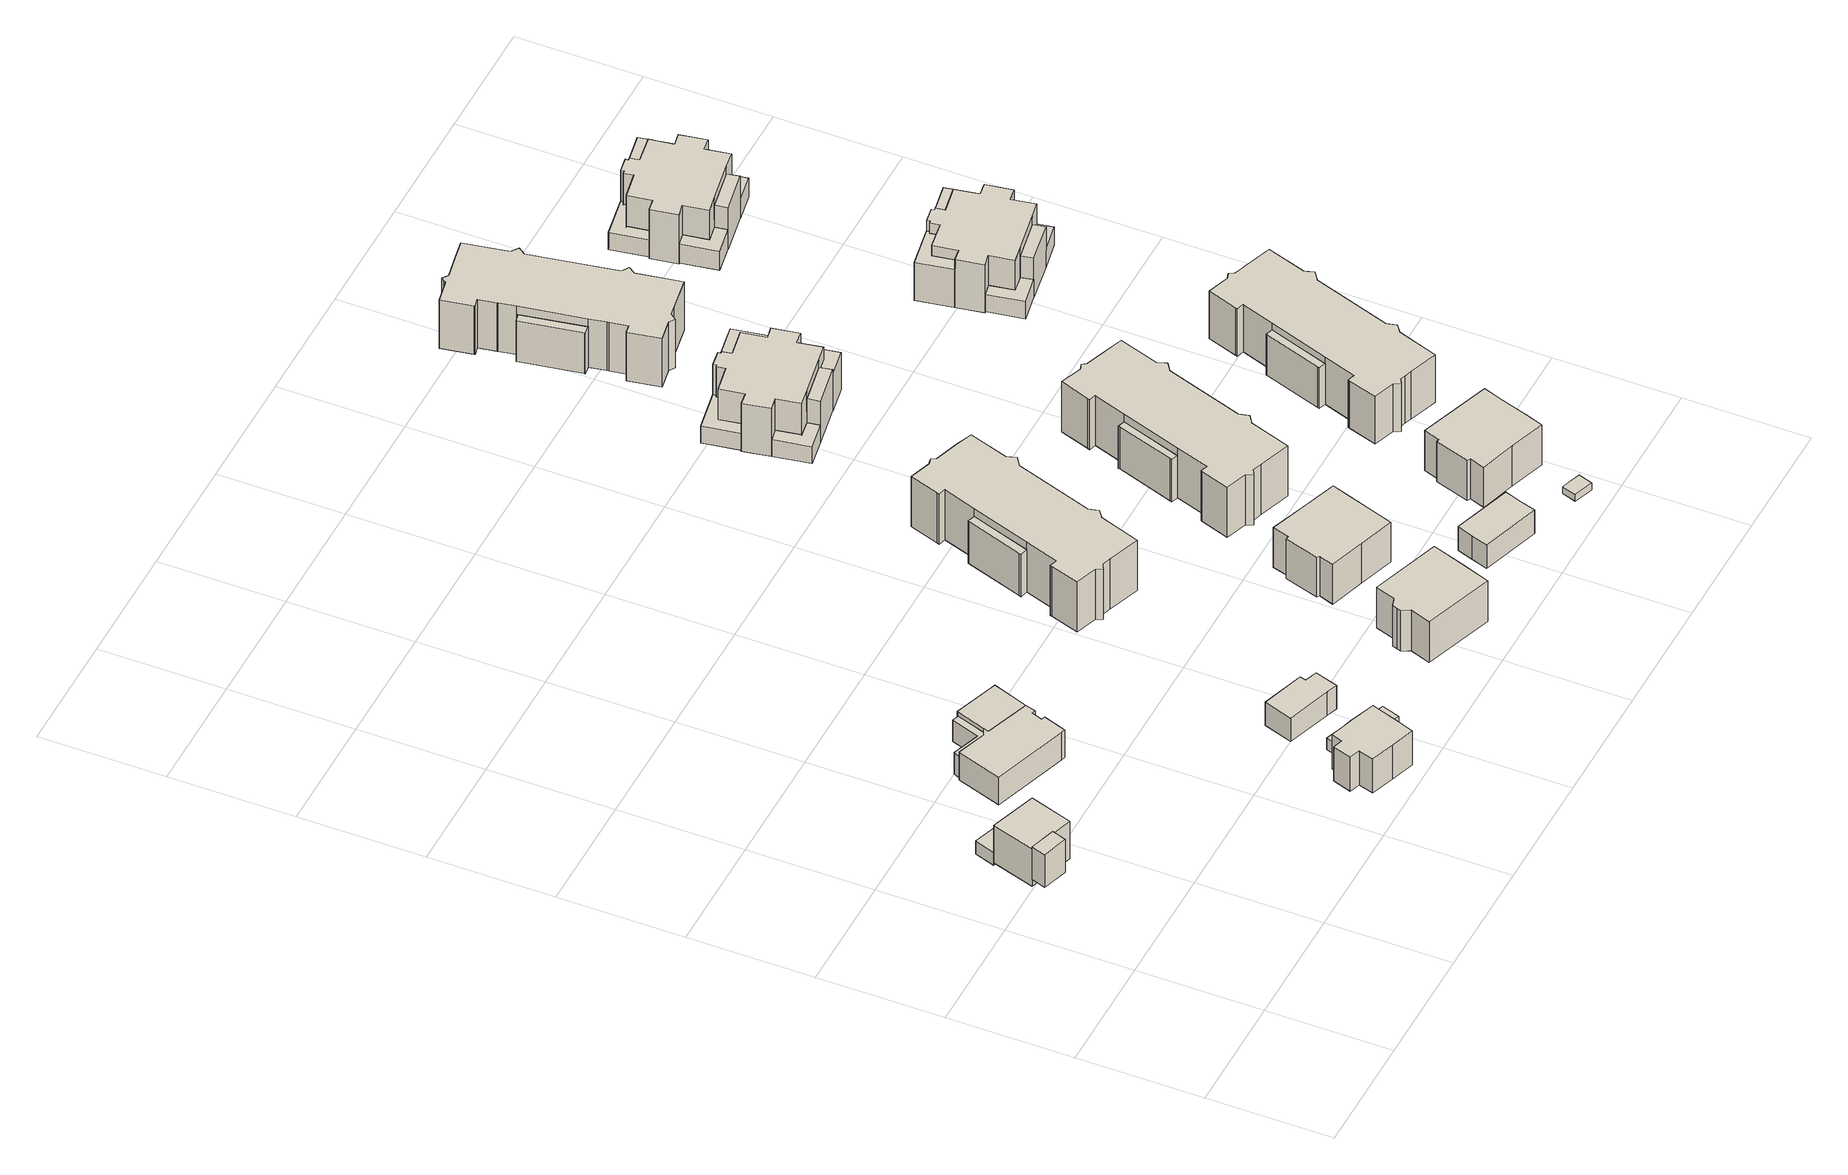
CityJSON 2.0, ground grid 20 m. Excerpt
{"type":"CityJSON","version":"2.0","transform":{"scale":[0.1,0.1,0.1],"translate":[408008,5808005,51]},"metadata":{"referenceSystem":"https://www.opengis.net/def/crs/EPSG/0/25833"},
"CityObjects":{
"building1":{"type":"Building","attributes":{"Gemeindeschluessel":"11000009","BezugspunktDach":"2200","function":"31001_1010","measuredHeight":7.32,"storeysAboveGround":1},"address":[{"country":"Germany","locality":"Berlin","thoroughfareNumber":"22 (1)","thoroughfareName":"Am Müggelberg"}],"geometry":[{"type":"Solid","lod":"1","boundaries":[[[[0,1,2,3]],[[4,5,6,7]],[[4,7,3,2]],[[5,4,2,1]],[[6,5,1,0]],[[7,6,0,3]]]]}]},
"building2":{"type":"Building","attributes":{"Gemeindeschluessel":"11000009","BezugspunktDach":"2200","function":"31001_1010","measuredHeight":8.37,"storeysAboveGround":1},"address":[{"country":"Germany","locality":"Berlin","thoroughfareNumber":"22","thoroughfareName":"Am Müggelberg"}],"geometry":[{"type":"Solid","lod":"1","boundaries":[[[[8,9,10,11]],[[12,13,14,15]],[[12,15,11,10]],[[13,12,10,9]],[[14,13,9,8]],[[15,14,8,11]]]]}]},
"building3":{"type":"Building","attributes":{"Gemeindeschluessel":"11000009","BezugspunktDach":"2200","function":"31001_2000","measuredHeight":2.51,"storeysAboveGround":1},"address":[{"country":"Germany","locality":"Berlin","thoroughfareNumber":"22 (2)","thoroughfareName":"Am Müggelberg"}],"geometry":[{"type":"Solid","lod":"1","boundaries":[[[[16,17,18,19]],[[20,21,22,23]],[[20,23,19,18]],[[21,20,18,17]],[[22,21,17,16]],[[23,22,16,19]]]]}]},
"building4":{"type":"Building","attributes":{"Gemeindeschluessel":"11000009","BezugspunktDach":"2200","function":"51009_1610","measuredHeight":4.05,"storeysAboveGround":0},"address":[{"country":"Germany","locality":"Berlin"}],"geometry":[{"type":"Solid","lod":"1","boundaries":[[[[24,25,26,27,28,29,30]],[[31,32,33,34,35,36,37]],[[31,37,30,29]],[[32,31,29,28]],[[33,32,28,27]],[[34,33,27,26]],[[35,34,26,25]],[[36,35,25,24]],[[37,36,24,30]]]]}]},
"building5":{"type":"Building","attributes":{"Gemeindeschluessel":"11000009","function":"31001_1010"},"address":[{"country":"Germany","locality":"Berlin","thoroughfareNumber":"20","thoroughfareName":"Am Müggelberg"}],"children":["building5-1","building5-2"]},
"building5-1":{"type":"BuildingPart","attributes":{"BezugspunktDach":"2200","measuredHeight":6.18,"storeysAboveGround":1},"parents":["building5"],"geometry":[{"type":"MultiSurface","lod":"1","boundaries":[[[38,39,40,41,42,43,44,45,46,47,48,49,50,51]],[[52,53,54,55,56,57,58,59,60,61,62,63,64,65]],[[52,65,51,50]],[[53,52,50,49]],[[54,53,49,48]],[[55,54,48,47]],[[59,58,44,43]],[[60,59,43,42]],[[61,60,42,41]],[[62,61,41,40]],[[63,62,40,39]],[[64,63,39,38]],[[65,64,38,51]],[[55,47,46,56]],[[57,56,46,45]],[[66,58,57,45,44]]]}]},
"building5-2":{"type":"BuildingPart","attributes":{"BezugspunktDach":"2200","measuredHeight":5.89,"storeysAboveGround":1},"parents":["building5"],"geometry":[{"type":"Solid","lod":"1","boundaries":[[[[45,44,67,68,69,70,47,46]],[[55,71,72,73,74,58,57,56]],[[55,47,46,47]],[[71,55,47,70]],[[72,71,70,69]],[[73,72,69,68]],[[74,73,68,67]],[[58,74,67,44]],[[57,45,44,45]],[[45,57,45,46]],[[56,46,47,55]],[[58,44,45,57]],[[56,57,45,46]]]]}]},
"building6":{"type":"Building","attributes":{"Gemeindeschluessel":"11000009","BezugspunktDach":"2200","function":"51009_1610","measuredHeight":3.91,"storeysAboveGround":0},"address":[{"country":"Germany","locality":"Berlin"}],"geometry":[{"type":"Solid","lod":"1","boundaries":[[[[75,76,77,78]],[[79,80,81,82]],[[79,82,78,77]],[[80,79,77,76]],[[81,80,76,75]],[[82,81,75,78]]]]}]},
"building7":{"type":"Building","attributes":{"Gemeindeschluessel":"11000009","BezugspunktDach":"2200","function":"31001_1010","measuredHeight":8.16,"storeysAboveGround":1},"address":[{"country":"Germany","locality":"Berlin","thoroughfareNumber":"23","thoroughfareName":"Am Müggelberg"}],"geometry":[{"type":"Solid","lod":"1","boundaries":[[[[83,84,85,86,87,88,89,90,91,92,93,94,95]],[[96,97,98,99,100,101,102,103,104,105,106,107,108]],[[96,108,95,94]],[[97,96,94,93]],[[98,97,93,92]],[[99,98,92,91]],[[100,99,91,90]],[[101,100,90,89]],[[102,101,89,88]],[[103,102,88,87]],[[104,103,87,86]],[[105,104,86,85]],[[106,105,85,84]],[[107,106,84,83]],[[108,107,83,95]]]]}]},
"building8":{"type":"Building","attributes":{"Gemeindeschluessel":"11000009","BezugspunktDach":"2200","function":"31001_2000","measuredHeight":2.27,"storeysAboveGround":1},"address":[{"country":"Germany","locality":"Berlin","thoroughfareNumber":"23 (1)","thoroughfareName":"Am Müggelberg"}],"geometry":[{"type":"Solid","lod":"1","boundaries":[[[[109,110,111,112]],[[113,114,115,116]],[[113,116,112,111]],[[114,113,111,110]],[[115,114,110,109]],[[116,115,109,112]]]]}]},
"building9":{"type":"Building","attributes":{"Gemeindeschluessel":"11000009","BezugspunktDach":"2200","function":"51009_1610","measuredHeight":5.85,"storeysAboveGround":0},"address":[{"country":"Germany","locality":"Berlin"}],"geometry":[{"type":"Solid","lod":"1","boundaries":[[[[117,118,119,120]],[[102,121,122,103]],[[102,103,120,119]],[[121,102,119,118]],[[122,121,118,117]],[[103,122,117,120]]]]}]},
"building10":{"type":"Building","attributes":{"Gemeindeschluessel":"11000009","BezugspunktDach":"2200","function":"31001_1010","measuredHeight":5.64,"storeysAboveGround":1},"address":[{"country":"Germany","locality":"Berlin","thoroughfareNumber":"21","thoroughfareName":"Am Müggelberg"}],"geometry":[{"type":"Solid","lod":"1","boundaries":[[[[123,124,125,126,127,128,129]],[[130,131,132,133,134,135,136]],[[130,136,129,128]],[[131,130,128,127]],[[132,131,127,126]],[[133,132,126,125]],[[134,133,125,124]],[[135,134,124,123]],[[136,135,123,129]]]]}]},
"building11":{"type":"Building","attributes":{"Gemeindeschluessel":"11000009","BezugspunktDach":"2200","function":"31001_1010","measuredHeight":10.48,"storeysAboveGround":1},"address":[{"country":"Germany","locality":"Berlin","thoroughfareNumber":"21 (1)","thoroughfareName":"Am Müggelberg"}],"geometry":[{"type":"Solid","lod":"1","boundaries":[[[[137,138,139,140,141,142,143,144,145,146]],[[147,148,149,150,151,152,153,154,155,156]],[[147,156,146,145]],[[148,147,145,144]],[[149,148,144,143]],[[150,149,143,142]],[[151,150,142,141]],[[152,151,141,140]],[[153,152,140,139]],[[154,153,139,138]],[[155,154,138,137]],[[156,155,137,146]]]]}]},
"building12":{"type":"Building","attributes":{"Gemeindeschluessel":"11000009","function":"31001_1010"},"address":[{"country":"Germany","locality":"Berlin","thoroughfareNumber":"61, 63","thoroughfareName":"Philipp-Jacob-Rauch-Straße"}],"children":["building12-1","building12-2","building12-3","building12-4"]},
"building12-1":{"type":"BuildingPart","attributes":{"BezugspunktDach":"2200","measuredHeight":11.81,"storeysAboveGround":3},"parents":["building12"],"geometry":[{"type":"MultiSurface","lod":"1","boundaries":[[[157,158,159,160,161,162,163,164,165,166,167,168,169,170,171,172,173,174,175,176,177,178,179,180,181,182,183,184]],[[185,186,187,188,189,190,191,192,193,194,195,196,197,198,199,200,201,202,203,204,205,206,207,208,209,210,211,212]],[[185,212,184,183]],[[186,185,183,182]],[[187,186,182,181]],[[188,187,181,180]],[[189,188,180,179]],[[213,214,189,179,178]],[[191,190,178,177]],[[192,191,177,176]],[[193,192,176,175]],[[194,193,175,174]],[[195,194,174,173]],[[196,195,173,172]],[[197,196,172,171]],[[198,197,171,170]],[[199,198,170,169]],[[200,199,169,168]],[[201,200,168,167]],[[215,216,167,166]],[[202,201,217,218]],[[219,215,166,165]],[[203,202,220,218,221,222]],[[204,203,165,164]],[[205,204,223,224,225,226,227,164,163]],[[228,226,163,162]],[[206,205,225,229]],[[207,206,162,161]],[[208,207,161,160]],[[209,208,160,159]],[[210,209,159,158]],[[211,210,158,157]],[[212,211,157,184]],[[190,189,214,213]],[[218,217,216,215]],[[222,221,218,220,215,219]],[[227,226,225,224,223]],[[229,225,226,228]]]}]},
"building12-2":{"type":"BuildingPart","attributes":{"BezugspunktDach":"2200","measuredHeight":7.98,"storeysAboveGround":3},"parents":["building12"],"geometry":[{"type":"Solid","lod":"1","boundaries":[[[[230,214,213,231,232,233,234]],[[235,236,237,190,189,188,238]],[[235,238,234,233]],[[236,235,233,232]],[[237,236,232,231]],[[190,237,231,213]],[[188,189,214,230]],[[238,188,230,234]],[[189,190,213,214]]]]}]},
"building12-3":{"type":"BuildingPart","attributes":{"BezugspunktDach":"2200","measuredHeight":3,"storeysAboveGround":3},"parents":["building12"],"geometry":[{"type":"Solid","lod":"1","boundaries":[[[[239,240,227,226,228]],[[225,224,241,242,229]],[[241,224,227,240]],[[242,241,240,239]],[[229,242,239,228]],[[225,229,228,226]],[[224,225,226,227]]]]}]},
"building12-4":{"type":"BuildingPart","attributes":{"BezugspunktDach":"2200","measuredHeight":6.98,"storeysAboveGround":3},"parents":["building12"],"geometry":[{"type":"MultiSurface","lod":"1","boundaries":[[[243,244,216,215,219]],[[218,217,245,246,221]],[[245,217,216,244]],[[246,245,244,243]],[[221,246,243,219]],[[221,247,219,215,218]],[[218,248,215,216,217]]]}]},
"building13":{"type":"Building","attributes":{"Gemeindeschluessel":"11000009","BezugspunktDach":"2200","function":"31001_1010","measuredHeight":9.18,"storeysAboveGround":2},"address":[{"country":"Germany","locality":"Berlin","thoroughfareNumber":"53, 55","thoroughfareName":"Philipp-Jacob-Rauch-Straße"}],"geometry":[{"type":"Solid","lod":"1","boundaries":[[[[249,250,251,252,253,254,255,256,257,258,259,260]],[[261,262,263,264,265,266,267,268,269,270,271,272]],[[261,272,260,259]],[[262,261,259,258]],[[263,262,258,257]],[[264,263,257,256]],[[265,264,256,255]],[[266,265,255,254]],[[267,266,254,253]],[[268,267,253,252]],[[269,268,252,251]],[[270,269,251,250]],[[271,270,250,249]],[[272,271,249,260]]]]}]},
"building14":{"type":"Building","attributes":{"Gemeindeschluessel":"11000009","BezugspunktDach":"2200","function":"31001_1010","measuredHeight":5.2,"storeysAboveGround":1},"address":[{"country":"Germany","locality":"Berlin","thoroughfareNumber":"28A","thoroughfareName":"Enkenbacher Weg"}],"geometry":[{"type":"Solid","lod":"1","boundaries":[[[[273,274,275,276,277,278]],[[279,280,281,282,283,284]],[[279,284,278,277]],[[280,279,277,276]],[[281,280,276,275]],[[282,281,275,274]],[[283,282,274,273]],[[284,283,273,278]]]]}]},
"building15":{"type":"Building","attributes":{"Gemeindeschluessel":"11000009","function":"31001_1010"},"address":[{"country":"Germany","locality":"Berlin","thoroughfareNumber":"86, 88, 90","thoroughfareName":"Philipp-Jacob-Rauch-Straße"}],"children":["building15-1","building15-2","building15-3","building15-4","building15-5","building15-6"]},
"building15-1":{"type":"BuildingPart","attributes":{"BezugspunktDach":"2200","measuredHeight":12.01,"storeysAboveGround":3},"parents":["building15"],"geometry":[{"type":"MultiSurface","lod":"1","boundaries":[[[285,286,287,288,289,290,291,292,293,294,295,296,297,298,299,300,301,302,303,304,305,306]],[[307,308,309,310,311,312,313,314,315,316,317,318,319,320,321,322,323,324,325,326,327,328]],[[307,328,329,330,331,332,306,305]],[[333,331,330,334,308,307,305,304]],[[335,333,334,336,309,308,304,303]],[[310,309,337,336,338,339,335,303,302]],[[311,310,338,340,341,339,302,301]],[[342,341,301,300]],[[312,311,340,343]],[[313,312,300,299]],[[344,345,346,347,314,313,299,298]],[[348,344,298,297]],[[315,314,347,349]],[[316,315,350,349,351,352,348,297,296]],[[353,354,352,351,355,317,316,296,295]],[[356,354,295,294]],[[318,317,357,355,358]],[[319,318,358,359,360,356,361,294,293]],[[320,319,293,292]],[[362,363,364,292,291]],[[322,365,362,291,290]],[[323,366,365,290,289]],[[367,368,369,289,288]],[[325,370,371,288,287]],[[326,372,370,373,287,286]],[[374,375,372,286,285]],[[328,327,285,306]],[[332,331,330,329]],[[334,330,331,333]],[[336,334,333,335]],[[335,339,338,336,337]],[[339,341,340,338]],[[343,340,341,342]],[[347,346,345,344]],[[349,347,344,348]],[[348,352,351,349,350]],[[355,351,352,354,353]],[[358,355,357,354,356]],[[361,356,360,359,358]],[[321,320,364,363,362]],[[321,362,365,322]],[[322,376,365,366,323]],[[324,323,369,368,367]],[[324,377,371,370,325]],[[325,373,370,372,326]],[[327,326,372,375,374]]]}]},
"building15-2":{"type":"BuildingPart","attributes":{"BezugspunktDach":"2200","measuredHeight":7.68,"storeysAboveGround":3},"parents":["building15"],"geometry":[{"type":"MultiSurface","lod":"1","boundaries":[[[378,379,369,368]],[[323,380,381,324]],[[382,366,369,379]],[[381,380,379,378]],[[371,383,381,378,368]],[[323,384,324,368,369]],[[380,323,366,382]],[[324,381,383,371]]]}]},
"building15-3":{"type":"BuildingPart","attributes":{"BezugspunktDach":"2200","measuredHeight":7.44,"storeysAboveGround":3},"parents":["building15"],"geometry":[{"type":"MultiSurface","lod":"1","boundaries":[[[344,348,352,354,356,360,385,345]],[[386,359,358,355,351,349,347,346]],[[386,346,345,385]],[[359,386,385,360]],[[358,359,360,356]],[[355,358,356,354]],[[387,351,355,354,352]],[[349,351,352,348]],[[347,349,348,344]],[[346,347,344,345]]]}]},
"building15-4":{"type":"BuildingPart","attributes":{"BezugspunktDach":"2200","measuredHeight":3.18,"storeysAboveGround":3},"parents":["building15"],"geometry":[{"type":"MultiSurface","lod":"1","boundaries":[[[332,331,333,335,339,341,342,388]],[[343,340,338,336,334,330,329,389]],[[343,389,388,342]],[[389,329,332,388]],[[340,343,342,341]],[[338,340,390,341,339]],[[336,338,339,335]],[[334,336,335,333]],[[334,333,331,330]],[[329,330,331,332]]]}]},
"building15-5":{"type":"BuildingPart","attributes":{"BezugspunktDach":"2200","measuredHeight":7.01,"storeysAboveGround":3},"parents":["building15"],"geometry":[{"type":"MultiSurface","lod":"1","boundaries":[[[382,391,363,362,365,366]],[[392,393,394,395,396,397]],[[392,397,323,322]],[[393,392,322,321,362]],[[394,393,398,321,320]],[[395,394,363,391]],[[396,395,391,382]],[[397,396,380,323]],[[322,323,366,365]],[[399,365,362,321,322]],[[320,321,398,362,363]],[[323,380,382,366]]]}]},
"building15-6":{"type":"BuildingPart","attributes":{"BezugspunktDach":"2200","measuredHeight":3.22,"storeysAboveGround":3},"parents":["building15"],"geometry":[{"type":"MultiSurface","lod":"1","boundaries":[[[400,383,371,370,372,375]],[[326,325,324,381,401,327]],[[326,327,375,327,326,372]],[[326,372,326,325]],[[381,324,371,324,381,383]],[[401,381,383,400]],[[327,401,400,375]],[[325,326,372,370]],[[324,325,370,371]]]}]},
"building16":{"type":"Building","attributes":{"Gemeindeschluessel":"11000009","function":"31001_1010"},"address":[{"country":"Germany","locality":"Berlin","thoroughfareNumber":"57, 59","thoroughfareName":"Philipp-Jacob-Rauch-Straße"}],"children":["building16-1","building16-2","building16-3","building16-4"]},
"building16-1":{"type":"BuildingPart","attributes":{"BezugspunktDach":"2200","measuredHeight":11.88,"storeysAboveGround":3},"parents":["building16"],"geometry":[{"type":"MultiSurface","lod":"1","boundaries":[[[402,403,404,405,406,407,408,409,410,411,412,413,414,415,416,417,418,419,420,421,422,423,424,425,426,427,428]],[[429,430,431,432,433,434,435,436,437,438,439,440,441,442,443,444,445,446,447,448,449,450,451,452,453,454,455]],[[429,455,428,427]],[[430,429,427,426]],[[431,430,426,425]],[[432,431,425,424]],[[433,456,457,424,423]],[[434,433,423,422]],[[435,434,422,421]],[[436,435,421,420]],[[437,436,420,419]],[[438,437,419,418]],[[439,438,418,417]],[[440,439,417,416]],[[441,440,416,415]],[[442,441,415,414]],[[443,442,414,413]],[[444,443,413,412]],[[445,444,458,459,460,461,412,411]],[[446,445,411,410],[459,462,463,460]],[[447,446,410,409]],[[464,465,409,408]],[[448,447,466,467]],[[468,464,408,407]],[[449,448,467,469]],[[450,449,407,406]],[[451,450,406,405]],[[452,451,405,404]],[[453,452,404,403]],[[454,453,403,402]],[[455,454,402,428]],[[432,457,456,433]],[[461,460,459,458]],[[463,462,459,460]],[[467,466,465,464]],[[469,467,464,468]]]}]},
"building16-2":{"type":"BuildingPart","attributes":{"BezugspunktDach":"2200","measuredHeight":8.05,"storeysAboveGround":3},"parents":["building16"],"geometry":[{"type":"MultiSurface","lod":"1","boundaries":[[[457,456,470,471,472,473]],[[474,475,476,433,432,477]],[[474,477,473,472]],[[475,474,472,471]],[[476,475,471,470]],[[433,476,470,456]],[[477,432,457,473]],[[433,478,456,457,432]]]}]},
"building16-3":{"type":"BuildingPart","attributes":{"BezugspunktDach":"2200","measuredHeight":6.62,"storeysAboveGround":3},"parents":["building16"],"geometry":[{"type":"Solid","lod":"1","boundaries":[[[[479,480,465,464,468]],[[467,466,481,482,469]],[[481,466,465,480]],[[482,481,480,479]],[[469,482,479,468]],[[467,469,468,464]],[[466,467,464,465]]]]}]},
"building16-4":{"type":"BuildingPart","attributes":{"BezugspunktDach":"2200","measuredHeight":6.55,"storeysAboveGround":3},"parents":["building16"],"geometry":[{"type":"Solid","lod":"1","boundaries":[[[[483,484,461,460,463]],[[459,458,485,486,462]],[[485,458,461,484]],[[486,485,484,483]],[[462,486,483,463]],[[459,462,463,460]],[[459,460,461,458]]]]}]},
"building17":{"type":"Building","attributes":{"Gemeindeschluessel":"11000009","BezugspunktDach":"2200","function":"31001_2000","measuredHeight":1.78,"storeysAboveGround":1},"address":[{"country":"Germany","locality":"Berlin","thoroughfareNumber":"28 (3)","thoroughfareName":"Enkenbacher Weg"}],"geometry":[{"type":"Solid","lod":"1","boundaries":[[[[487,488,489,490,491]],[[492,493,494,495,496]],[[492,496,491,490]],[[493,492,490,489]],[[494,493,489,488]],[[495,494,488,487]],[[496,495,487,491]]]]}]},
"building18":{"type":"Building","attributes":{"Gemeindeschluessel":"11000009","BezugspunktDach":"2200","function":"31001_1010","measuredHeight":9.05,"storeysAboveGround":2},"address":[{"country":"Germany","locality":"Berlin","thoroughfareNumber":"49, 51","thoroughfareName":"Philipp-Jacob-Rauch-Straße"}],"geometry":[{"type":"Solid","lod":"1","boundaries":[[[[497,498,499,500,501,502,503,504,505,506,507,508]],[[509,510,511,512,513,514,515,516,517,518,519,520]],[[509,520,508,507]],[[510,509,507,506]],[[511,510,506,505]],[[512,511,505,504]],[[513,512,504,503]],[[514,513,503,502]],[[515,514,502,501]],[[516,515,501,500]],[[517,516,500,499]],[[518,517,499,498]],[[519,518,498,497]],[[520,519,497,508]]]]}]},
"building19":{"type":"Building","attributes":{"Gemeindeschluessel":"11000009","function":"31001_1010"},"address":[{"country":"Germany","locality":"Berlin","thoroughfareNumber":"92, 94","thoroughfareName":"Philipp-Jacob-Rauch-Straße"}],"children":["building19-1","building19-2","building19-3","building19-4"]},
"building19-1":{"type":"BuildingPart","attributes":{"BezugspunktDach":"2200","measuredHeight":11.7,"storeysAboveGround":3},"parents":["building19"],"geometry":[{"type":"MultiSurface","lod":"1","boundaries":[[[521,522,523,524,525,526,527,528,529,530,531,532,533,534,535,536,537,538,539,540,541,542,543,544,545,546,547,548,549,550,551,552,553,554,555]],[[556,557,558,559,560,561,562,563,564,565,566,567,568,569,570,571,572,573,574,575,576,577,578,579,580,581,582,583,584,585,586,587,588,589,590]],[[556,590,555,554]],[[557,556,554,553]],[[558,557,553,552]],[[559,558,552,551]],[[560,559,551,550]],[[561,560,550,549]],[[562,561,549,548]],[[591,592,548,547]],[[563,562,593,594]],[[595,591,596,547,546]],[[564,563,594,597]],[[598,595,546,545]],[[565,564,597,599]],[[600,598,545,544]],[[566,565,601,599,602]],[[567,566,544,543]],[[568,567,603,543,542],[604,605,606,603]],[[607,606,605,608,569,568,542,541]],[[609,607,610,541,540]],[[570,569,608,611]],[[571,570,611,612,613,609,614,540,539]],[[572,571,539,538]],[[573,572,538,537]],[[574,573,537,536]],[[575,574,536,535]],[[576,575,535,534]],[[577,576,534,533]],[[578,577,533,532]],[[579,578,532,531]],[[580,579,531,530]],[[581,580,530,529]],[[582,581,529,528]],[[583,582,528,527]],[[584,583,527,526],[615,616,617,583]],[[585,584,526,525]],[[586,585,525,524]],[[587,586,524,523]],[[588,587,523,522]],[[589,588,522,521]],[[590,589,521,555]],[[594,593,592,591]],[[597,594,596,591,595]],[[599,597,595,598]],[[602,599,601,598,600]],[[606,605,604,603]],[[608,605,606,607]],[[611,608,610,607,609]],[[614,609,613,612,611]],[[616,615,583,617]]]}]},
"building19-2":{"type":"BuildingPart","attributes":{"BezugspunktDach":"2200","measuredHeight":7.75,"storeysAboveGround":3},"parents":["building19"],"geometry":[{"type":"Solid","lod":"1","boundaries":[[[[618,619,620,617,616,621]],[[615,583,622,623,624,625]],[[615,625,621,616]],[[622,583,617,620]],[[623,622,620,619]],[[624,623,619,618]],[[625,624,618,621]],[[583,615,616,617]]]]}]},
"building19-3":{"type":"BuildingPart","attributes":{"BezugspunktDach":"2200","measuredHeight":6.84,"storeysAboveGround":3},"parents":["building19"],"geometry":[{"type":"MultiSurface","lod":"1","boundaries":[[[606,607,609,613,626,627,603]],[[628,629,612,611,608,605,604]],[[628,604,603,627]],[[629,628,627,626]],[[612,629,626,613]],[[612,630,613,609,611]],[[608,611,609,607]],[[605,608,607,606]],[[605,606,603,604]]]}]},
"building19-4":{"type":"BuildingPart","attributes":{"BezugspunktDach":"2200","measuredHeight":7.09,"storeysAboveGround":3},"parents":["building19"],"geometry":[{"type":"MultiSurface","lod":"1","boundaries":[[[591,595,598,600,631,632,592]],[[633,634,602,599,597,594,593]],[[633,593,592,632]],[[634,633,632,631]],[[602,634,631,600]],[[599,602,600,598]],[[599,635,598,595,597]],[[594,597,595,591]],[[593,594,591,592]]]}]},
"building20":{"type":"Building","attributes":{"Gemeindeschluessel":"11000009","function":"31001_1010"},"address":[{"country":"Germany","locality":"Berlin","thoroughfareNumber":"45, 47","thoroughfareName":"Philipp-Jacob-Rauch-Straße"}],"children":["building20-1","building20-2","building20-3","building20-4"]},
"building20-1":{"type":"BuildingPart","attributes":{"BezugspunktDach":"2200","measuredHeight":11.26,"storeysAboveGround":3},"parents":["building20"],"geometry":[{"type":"MultiSurface","lod":"1","boundaries":[[[636,637,638,639,640,641,642,643,644,645,646,647,648,649,650,651,652,653,654,655,656,657,658,659,660,661,662,663]],[[664,665,666,667,668,669,670,671,672,673,674,675,676,677,678,679,680,681,682,683,684,685,686,687,688,689,690,691]],[[664,691,663,662]],[[665,664,662,661]],[[666,665,661,660]],[[667,666,660,659]],[[668,692,693,659,658]],[[669,668,658,657]],[[670,669,657,656]],[[671,670,656,655]],[[672,671,655,654]],[[673,672,654,653]],[[674,673,653,652]],[[675,674,652,651]],[[676,675,651,650]],[[677,676,650,649]],[[678,677,649,648]],[[679,678,648,647]],[[680,679,694,695,696,697,647,646]],[[681,680,646,645],[695,698,699,696]],[[682,681,645,644]],[[700,701,644,643]],[[684,683,702,683,684,703,700,643,642]],[[685,684,642,641]],[[686,685,641,640]],[[687,686,640,639]],[[688,687,639,638]],[[689,688,638,637]],[[690,689,637,636]],[[691,690,636,663]],[[693,692,668,667]],[[697,696,695,694]],[[699,698,695,696]],[[683,682,701,700]],[[700,703,684,683,702]]]}]},
"building20-2":{"type":"BuildingPart","attributes":{"BezugspunktDach":"2200","measuredHeight":7.73,"storeysAboveGround":3},"parents":["building20"],"geometry":[{"type":"MultiSurface","lod":"1","boundaries":[[[693,692,704,705,706,707]],[[708,709,710,668,667,711]],[[708,711,707,706]],[[709,708,706,705]],[[710,709,705,704]],[[668,710,704,692]],[[711,667,693,707]],[[668,712,692,693,667]]]}]},
"building20-3":{"type":"BuildingPart","attributes":{"BezugspunktDach":"2200","measuredHeight":7.15,"storeysAboveGround":3},"parents":["building20"],"geometry":[{"type":"Solid","lod":"1","boundaries":[[[[713,714,701,700,703]],[[683,682,715,716,684]],[[715,682,701,714]],[[716,715,714,713]],[[684,716,713,703]],[[683,684,703,700]],[[682,683,700,701]]]]}]},
"building20-4":{"type":"BuildingPart","attributes":{"BezugspunktDach":"2200","measuredHeight":6.38,"storeysAboveGround":3},"parents":["building20"],"geometry":[{"type":"MultiSurface","lod":"1","boundaries":[[[717,718,697,696,699]],[[695,694,719,720,698]],[[719,694,697,718]],[[720,719,718,717]],[[698,720,717,699]],[[698,721,699,696,695]],[[695,696,697,694]]]}]},
"building21":{"type":"Building","attributes":{"Gemeindeschluessel":"11000009","function":"31001_1010"},"address":[{"country":"Germany","locality":"Berlin","thoroughfareNumber":"74, 76, 78","thoroughfareName":"Philipp-Jacob-Rauch-Straße"}],"children":["building21-1","building21-2","building21-3","building21-4","building21-5","building21-6"]},
"building21-1":{"type":"BuildingPart","attributes":{"BezugspunktDach":"2200","measuredHeight":12.05,"storeysAboveGround":3},"parents":["building21"],"geometry":[{"type":"MultiSurface","lod":"1","boundaries":[[[722,723,724,725,726,727,728,729,730,731,732,733,734,735,736,737,738,739,740,741,742,743]],[[744,745,746,747,748,749,750,751,752,753,754,755,756,757,758,759,760,761,762,763,764,765]],[[766,767,768,743,742]],[[769,766,742,741]],[[770,769,741,740]],[[746,745,746,771]],[[772,770,740,739]],[[773,772,739,738]],[[748,747,774,747,748,775]],[[749,748,749,776,773,738,737]],[[750,749,737,736]],[[751,777,778,736,735]],[[779,780,777,781,735,734]],[[753,782,780,734,733]],[[783,782,733,732]],[[784,783,754,732,731]],[[756,785,784,731,730]],[[757,756,730,729]],[[786,787,729,728]],[[788,786,789,728,727]],[[760,790,788,727,726]],[[761,791,792,726,725]],[[762,761,793,794,795,796,725,724]],[[763,762,724,723],[794,797,798,795]],[[799,798,797,800,801,764,763,723,722]],[[765,764,722,743]],[[744,765,768,767,766]],[[745,744,766,769]],[[771,746,745,769,770]],[[747,746,770,772]],[[775,748,747,774,772,773]],[[773,776,749,748]],[[750,778,777,751]],[[752,751,781,777,780,779]],[[752,780,782,753]],[[754,753,782,783]],[[755,754,783,784]],[[755,784,785,756]],[[802,758,757,787,786]],[[759,758,789,786,788]],[[759,788,790,760]],[[792,791,761,760]],[[796,795,794,793]],[[798,797,794,795]],[[801,800,797,798,799]]]}]},
"building21-2":{"type":"BuildingPart","attributes":{"BezugspunktDach":"2200","measuredHeight":7.14,"storeysAboveGround":3},"parents":["building21"],"geometry":[{"type":"MultiSurface","lod":"1","boundaries":[[[767,766,769,770,772,773,776,803]],[[749,748,747,746,745,744,765,804]],[[749,804,803,776]],[[804,765,767,803]],[[748,749,776,773]],[[747,748,773,772,805]],[[746,747,772,770]],[[806,745,746,770,769]],[[744,745,807,769,766]],[[765,744,766,767]]]}]},
"building21-3":{"type":"BuildingPart","attributes":{"BezugspunktDach":"2200","measuredHeight":3.26,"storeysAboveGround":3},"parents":["building21"],"geometry":[{"type":"MultiSurface","lod":"1","boundaries":[[[808,809,796,795,798,799]],[[797,794,793,810,811,800]],[[811,810,809,808]],[[800,811,808,799]],[[797,800,812,799,798]],[[794,797,798,795]],[[793,794,795,796]],[[793,796,809,810]]]}]},
"building21-4":{"type":"BuildingPart","attributes":{"BezugspunktDach":"2200","measuredHeight":3.38,"storeysAboveGround":3},"parents":["building21"],"geometry":[{"type":"MultiSurface","lod":"1","boundaries":[[[813,814,787,786,788,790]],[[759,758,757,815,816,760]],[[759,788,759,758]],[[757,758,786,758,757,787]],[[815,757,787,814]],[[816,815,814,813]],[[760,816,760,790]],[[759,760,790,788]],[[758,759,788,786]],[[817,813,790,760,816]]]}]},
"building21-5":{"type":"BuildingPart","attributes":{"BezugspunktDach":"2200","measuredHeight":7.62,"storeysAboveGround":3},"parents":["building21"],"geometry":[{"type":"MultiSurface","lod":"1","boundaries":[[[818,819,792,791]],[[760,816,820,761]],[[813,790,792,819]],[[820,816,819,818]],[[796,809,810,793,761,820,818,791]],[[760,761,791,792,821]],[[816,760,790,813]],[[793,810,809,796]]]}]},
"building21-6":{"type":"BuildingPart","attributes":{"BezugspunktDach":"2200","measuredHeight":7.19,"storeysAboveGround":3},"parents":["building21"],"geometry":[{"type":"MultiSurface","lod":"1","boundaries":[[[777,780,782,783,784,785,822,778]],[[823,756,755,754,753,752,751,750]],[[823,750,778,822]],[[756,823,822,785]],[[754,755,824,755,754,783]],[[753,754,783,754,753,782]],[[752,825,752,751]],[[755,756,826,785,784]],[[784,783,754,755,824]],[[752,753,782,780]],[[751,752,825,780,777]],[[750,751,777,778]]]}]},
"building22":{"type":"Building","attributes":{"Gemeindeschluessel":"11000009","function":"31001_1010"},"address":[{"country":"Germany","locality":"Berlin","thoroughfareNumber":"80, 82, 84","thoroughfareName":"Philipp-Jacob-Rauch-Straße"}],"children":["building22-1","building22-2","building22-3","building22-4","building22-5","building22-6"]},
"building22-1":{"type":"BuildingPart","attributes":{"BezugspunktDach":"2200","measuredHeight":12.05,"storeysAboveGround":3},"parents":["building22"],"geometry":[{"type":"MultiSurface","lod":"1","boundaries":[[[827,828,829,830,831,832,833,834,835,836,837,838,839,840,841,842,843,844,845,846,847,848]],[[849,850,851,852,853,854,855,856,857,858,859,860,861,862,863,864,865,866,867,868,869,870]],[[871,872,873,874,849,870,848,847]],[[850,849,847,846],[874,875,876,871]],[[877,878,876,879,846,845]],[[851,850,875,880]],[[881,878,845,844]],[[852,851,880,882]],[[883,881,882,884,885,853,852,844,843]],[[886,883,884,887,854,853,843,842]],[[855,854,842,841]],[[888,889,841,840]],[[890,888,840,839]],[[891,890,839,838]],[[892,891,838,837]],[[893,892,837,836]],[[861,894,893,836,835]],[[862,861,835,834]],[[895,896,834,833]],[[897,895,833,832]],[[865,898,897,832,831]],[[899,900,901,831,830]],[[902,903,904,905,867,866,830,829]],[[906,902,829,828]],[[868,867,907,905,908]],[[869,868,908,909,910,906,911,828,827]],[[870,869,827,848]],[[874,873,872,871]],[[876,875,874,871]],[[880,875,879,876,878,877]],[[882,880,878,881]],[[885,884,882,881,883]],[[887,884,883,886]],[[856,855,889,888]],[[912,857,856,888,890]],[[858,857,890,891]],[[859,858,891,892]],[[860,859,892,893]],[[860,893,894,861]],[[863,862,896,895]],[[864,863,913,895,897]],[[864,897,898,865]],[[866,865,901,900,899]],[[905,904,903,902]],[[908,905,907,902,906]],[[911,906,910,909,908]]]}]},
"building22-2":{"type":"BuildingPart","attributes":{"BezugspunktDach":"2200","measuredHeight":7.88,"storeysAboveGround":3},"parents":["building22"],"geometry":[{"type":"MultiSurface","lod":"1","boundaries":[[[914,915,901,900]],[[865,916,917,866]],[[916,918,898,901,915]],[[917,916,915,914]],[[903,919,914,900]],[[866,917,920,904]],[[865,866,900,901]],[[865,921,898,918,916]],[[904,920,919,903]]]}]},
"building22-3":{"type":"BuildingPart","attributes":{"BezugspunktDach":"2200","measuredHeight":3.54,"storeysAboveGround":3},"parents":["building22"],"geometry":[{"type":"MultiSurface","lod":"1","boundaries":[[[922,919,903,902,906,910]],[[908,905,904,920,923,909]],[[923,920,919,922]],[[909,923,922,910]],[[924,908,909,925,910,906]],[[905,908,906,902]],[[905,902,903,904]],[[920,904,926,903,919]]]}]},
"building22-4":{"type":"BuildingPart","attributes":{"BezugspunktDach":"2200","measuredHeight":3.56,"storeysAboveGround":3},"parents":["building22"],"geometry":[{"type":"MultiSurface","lod":"1","boundaries":[[[918,927,896,895,897,898]],[[928,929,930,931,932,933]],[[928,933,898,865,864,897]],[[929,928,897,864,863,895]],[[930,929,895,863,862,896]],[[931,930,896,927]],[[932,931,927,918]],[[933,932,934,916,865]],[[897,864,865,898]],[[895,863,864,897]],[[896,862,863,895]],[[865,916,934,918,898]]]}]},
"building22-5":{"type":"BuildingPart","attributes":{"BezugspunktDach":"2200","measuredHeight":7.56,"storeysAboveGround":3},"parents":["building22"],"geometry":[{"type":"MultiSurface","lod":"1","boundaries":[[[888,890,891,892,893,894,935,889]],[[936,937,938,939,940,941,942,943]],[[936,943,889,935]],[[937,936,935,894]],[[938,937,861,860,893]],[[939,938,944,860,859,892]],[[940,939,859,858,945]],[[941,940,891,858,857,890]],[[942,941,946,857,856]],[[943,942,888,856,855]],[[947,894,893,860,861]],[[893,892,859,860,944]],[[945,858,859,892,891]],[[890,857,858,891]],[[857,946,890,888,856]],[[855,856,888,889]]]}]},
"building22-6":{"type":"BuildingPart","attributes":{"BezugspunktDach":"2200","measuredHeight":3.18,"storeysAboveGround":3},"parents":["building22"],"geometry":[{"type":"MultiSurface","lod":"1","boundaries":[[[872,871,876,878,881,883,886,948]],[[887,884,882,880,875,874,873,949]],[[887,949,948,886]],[[949,873,872,948]],[[887,886,883,884]],[[882,884,883,881]],[[880,882,881,878]],[[880,878,876,875]],[[875,876,871,874]],[[874,950,871,872,873]]]}]}
},
"vertices":[
[42,326,175],[50,349,175],[9,362,175],[1,339,175],[9,362,113],[50,349,113],[42,326,113],[1,339,113],
[83,338,171],[105,406,171],[31,431,171],[9,362,171],[31,431,100],[105,406,100],[83,338,100],[9,362,100],
[105,406,120],[115,439,120],[42,464,120],[31,431,120],[42,464,95],[115,439,95],[105,406,95],[31,431,95],
[239,542,120],[251,548,120],[267,594,120],[257,598,120],[241,552,120],[196,568,120],[192,558,120],[196,568,79],[241,552,79],[257,598,79],[267,594,79],[251,548,79],[239,542,79],[192,558,79],
[289,445,128],[295,443,128],[308,480,128],[302,482,128],[308,499,128],[314,497,128],[319,514,128],[313,516,128],[248,539,128],[251,548,128],[239,542,128],[192,558,128],[191,558,128],[167,486,128],[191,558,76],[192,558,76],[239,542,76],[251,548,76],[248,539,76],[313,516,76],[319,514,76],[314,497,76],[308,499,76],[302,482,76],[308,480,76],[295,443,76],[289,445,76],[167,486,76],[319,514,97],
[339,571,128],[333,573,128],[267,596,128],[267,594,128],[267,594,76],[267,596,76],[333,573,76],[339,571,76],
[308,480,116],[314,497,116],[308,499,116],[302,482,116],[308,499,77],[314,497,77],[308,480,77],[302,482,77],
[437,54,119],[430,30,119],[468,17,119],[506,4,119],[519,42,119],[529,71,119],[531,76,119],[492,90,119],[473,96,119],[452,103,119],[446,85,119],[430,90,119],[420,60,119],[430,90,54],[446,85,54],[452,103,54],[473,96,54],[492,90,54],[531,76,54],[529,71,54],[519,42,54],[506,4,54],[468,17,54],[430,30,54],[437,54,54],[420,60,54],
[531,76,79],[540,104,79],[482,125,79],[473,96,79],[482,125,57],[540,104,57],[531,76,57],[473,96,57],
[532,37,112],[542,66,112],[529,71,112],[519,42,112],[542,66,54],[532,37,54],
[547,154,101],[565,148,101],[577,185,101],[557,192,101],[560,202,101],[492,224,101],[476,178,101],[492,224,57],[560,202,57],[557,192,57],[577,185,57],[565,148,57],[547,154,57],[476,178,57],
[844,43,108],[861,92,108],[878,141,108],[767,179,108],[756,147,108],[742,143,108],[739,134,108],[737,128,108],[744,115,108],[732,82,108],[744,115,31],[737,128,31],[739,134,31],[742,143,31],[756,147,31],[767,179,31],[878,141,31],[861,92,31],[844,43,31],[732,82,31],
[596,534,148],[601,524,148],[610,529,148],[625,524,148],[676,506,148],[698,571,148],[710,580,148],[706,596,148],[748,721,148],[762,731,148],[757,746,148],[778,809,148],[752,819,148],[713,832,148],[709,840,148],[701,838,148],[699,837,148],[664,849,148],[648,802,148],[647,798,148],[659,795,148],[641,741,148],[608,644,148],[608,645,148],[590,591,148],[578,595,148],[577,592,148],[562,546,148],[577,592,53],[578,595,53],[590,591,53],[608,645,53],[608,644,53],[641,741,53],[659,795,53],[647,798,53],[648,802,53],[664,849,53],[699,837,53],[701,838,53],[709,840,53],[713,832,53],[752,819,53],[778,809,53],[757,746,53],[762,731,53],[748,721,53],[706,596,53],[710,580,53],[698,571,53],[676,506,53],[625,524,53],[610,529,53],[601,524,53],[596,534,53],[562,546,53],[641,741,133],[608,644,133],[762,731,126],[757,746,126],[757,746,56],[762,731,56],[748,721,126],[762,731,109],[748,721,56],[748,721,70],[706,596,78],[706,596,54],[710,580,54],[710,580,84],[706,596,84],[698,571,84],[698,571,54],
[608,645,133],[629,745,133],[628,743,133],[597,652,133],[596,648,133],[597,652,53],[628,743,53],[629,745,53],[596,648,53],
[710,566,84],[720,592,84],[720,592,54],[710,566,54],
[761,717,126],[770,742,126],[770,742,56],[761,717,56],[748,721,86],[762,731,91],
[843,237,106],[900,218,106],[910,248,106],[925,294,106],[935,323,106],[878,343,106],[821,363,106],[813,336,106],[807,337,106],[790,282,106],[794,279,106],[786,255,106],[794,279,31],[790,282,31],[807,337,31],[813,336,31],[821,363,31],[878,343,31],[935,323,31],[925,294,31],[910,248,31],[900,218,31],[843,237,31],[786,255,31],
[1047,64,66],[1055,90,66],[1064,116,66],[971,147,66],[962,121,66],[953,95,66],[962,121,21],[971,147,21],[1064,116,21],[1055,90,21],[1047,64,21],[953,95,21],
[718,1089,141],[738,1093,141],[745,1055,141],[771,1059,141],[837,1071,141],[864,1076,141],[857,1114,141],[877,1117,141],[869,1160,141],[850,1156,141],[843,1195,141],[799,1187,141],[796,1202,141],[793,1201,141],[792,1206,141],[767,1202,141],[768,1197,141],[765,1196,141],[767,1182,141],[723,1174,141],[730,1135,141],[710,1132,141],[730,1135,50],[723,1174,50],[767,1182,50],[765,1196,50],[768,1197,50],[767,1202,50],[792,1206,50],[793,1201,50],[796,1202,50],[799,1187,50],[843,1195,50],[850,1156,50],[869,1160,50],[877,1117,50],[857,1114,50],[864,1076,50],[837,1071,50],[771,1059,50],[745,1055,50],[738,1093,50],[718,1089,50],[710,1132,50],[710,1132,52],[730,1135,52],[730,1135,84],[710,1132,84],[723,1174,84],[723,1174,52],[767,1182,84],[767,1182,52],[767,1182,78],[765,1196,52],[765,1196,84],[768,1197,52],[768,1197,84],[767,1202,84],[767,1202,52],[793,1201,126],[792,1206,126],[792,1206,51],[793,1201,51],[796,1202,126],[796,1202,51],[796,1202,111],[799,1187,51],[799,1187,126],[843,1195,88],[843,1195,126],[843,1195,51],[850,1156,126],[843,1195,111],[850,1156,51],[869,1160,51],[869,1160,126],[850,1156,107],[857,1114,118],[877,1117,118],[877,1117,95],[864,1076,118],[837,1071,118],[771,1059,104],[771,1059,127],[837,1071,127],[745,1055,82],[771,1059,82],[738,1093,82],[745,1055,70],[718,1089,54],[718,1089,82],[864,1076,113],[771,1059,80],
[774,1039,127],[841,1051,127],[841,1051,50],[774,1039,50],[841,1051,118],[774,1039,82],[836,1071,50],
[859,1218,126],[859,1218,51],[799,1187,111],
[700,1190,84],[700,1190,52],[768,1197,79],
[887,1059,118],[864,1076,48],[857,1114,48],[877,1117,48],[887,1059,48],[841,1051,48],[837,1071,48],[857,1114,84],[864,1076,101],
[728,1031,82],[728,1031,50],
[886,436,124],[891,425,124],[900,430,124],[915,425,124],[966,407,124],[988,473,124],[1001,482,124],[997,498,124],[1039,623,124],[1052,632,124],[1047,647,124],[1068,711,124],[1040,721,124],[1004,734,124],[999,741,124],[993,739,124],[989,738,124],[955,751,124],[939,703,124],[937,699,124],[949,696,124],[931,643,124],[898,546,124],[880,492,124],[869,496,124],[868,494,124],[852,448,124],[868,494,29],[869,496,29],[880,492,29],[898,546,29],[931,643,29],[949,696,29],[937,699,29],[939,703,29],[955,751,29],[989,738,29],[993,739,29],[999,741,29],[1004,734,29],[1040,721,29],[1068,711,29],[1047,647,29],[1052,632,29],[1039,623,29],[997,498,29],[1001,482,29],[988,473,29],[966,407,29],[915,425,29],[900,430,29],[891,425,29],[886,436,29],[852,448,29],[931,643,109],[898,546,109],[1047,647,35],[1052,632,35],[1052,632,100],[1047,647,100],[1039,623,35],[1039,623,100],[1001,482,101],[997,498,101],[997,498,35],[1001,482,35],[988,473,101],[988,473,35],
[919,647,109],[919,644,109],[888,553,109],[887,550,109],[888,553,29],[919,644,29],[919,647,29],[887,550,29],[931,643,91],
[1001,468,101],[1011,493,101],[1011,493,35],[1001,468,35],
[1052,619,100],[1060,644,100],[1060,644,35],[1052,619,35],
[1169,32,28],[1177,55,28],[1161,61,28],[1145,66,28],[1138,43,28],[1145,66,15],[1161,61,15],[1177,55,15],[1169,32,15],[1138,43,15],
[1127,135,94],[1184,116,94],[1194,145,94],[1209,191,94],[1219,220,94],[1162,240,94],[1105,260,94],[1096,234,94],[1091,235,94],[1073,180,94],[1078,177,94],[1070,153,94],[1078,177,18],[1073,180,18],[1091,235,18],[1096,234,18],[1105,260,18],[1162,240,18],[1219,220,18],[1209,191,18],[1194,145,18],[1184,116,18],[1127,135,18],[1070,153,18],
[733,1554,146],[733,1553,146],[747,1556,146],[752,1528,146],[752,1526,146],[757,1500,146],[775,1398,146],[780,1371,146],[780,1368,146],[785,1340,146],[772,1338,146],[772,1337,146],[781,1287,146],[816,1293,146],[825,1287,146],[832,1296,146],[848,1299,146],[901,1308,146],[889,1375,146],[888,1379,146],[896,1390,146],[885,1397,146],[884,1401,146],[861,1532,146],[860,1536,146],[868,1547,146],[857,1555,146],[856,1559,146],[844,1626,146],[816,1621,146],[775,1613,146],[766,1620,146],[762,1614,146],[760,1611,146],[724,1604,146],[760,1611,54],[762,1614,54],[766,1620,54],[775,1613,54],[816,1621,54],[844,1626,54],[856,1559,54],[857,1555,54],[868,1547,54],[860,1536,54],[861,1532,54],[884,1401,54],[885,1397,54],[896,1390,54],[888,1379,54],[889,1375,54],[901,1308,54],[848,1299,54],[832,1296,54],[825,1287,54],[816,1293,54],[781,1287,54],[772,1337,54],[772,1338,54],[785,1340,54],[780,1368,54],[780,1371,54],[775,1398,54],[757,1500,54],[752,1526,54],[752,1528,54],[747,1556,54],[733,1553,54],[733,1554,54],[724,1604,54],[857,1555,126],[856,1559,126],[856,1559,55],[857,1555,55],[868,1547,126],[857,1555,102],[868,1547,55],[860,1536,126],[860,1536,55],[861,1532,126],[860,1536,67],[861,1532,55],[884,1401,124],[884,1401,56],[885,1397,56],[885,1397,124],[896,1390,124],[896,1390,56],[888,1379,124],[896,1390,95],[888,1379,56],[889,1375,56],[889,1375,124],[888,1379,90],[757,1498,54],[757,1498,131],[775,1398,131],
[744,1494,131],[761,1397,131],[761,1396,131],[744,1495,131],[761,1396,54],[761,1397,54],[744,1494,54],[744,1495,54],
[904,1378,124],[899,1404,124],[899,1404,56],[904,1378,56],[889,1375,78],
[876,1535,126],[871,1561,126],[871,1561,55],[876,1535,55],[860,1536,81],
[1169,338,99],[1174,328,99],[1183,333,99],[1192,330,99],[1203,326,99],[1249,310,99],[1271,375,99],[1283,384,99],[1279,400,99],[1321,525,99],[1335,535,99],[1330,550,99],[1351,613,99],[1306,629,99],[1294,633,99],[1286,636,99],[1282,644,99],[1272,641,99],[1237,653,99],[1221,605,99],[1220,602,99],[1232,598,99],[1214,545,99],[1181,448,99],[1163,395,99],[1151,399,99],[1150,396,99],[1135,350,99],[1150,396,9],[1151,399,9],[1163,395,9],[1181,448,9],[1214,545,9],[1232,598,9],[1220,602,9],[1221,605,9],[1237,653,9],[1272,641,9],[1282,644,9],[1286,636,9],[1294,633,9],[1306,629,9],[1351,613,9],[1330,550,9],[1335,535,9],[1321,525,9],[1279,400,9],[1283,384,9],[1271,375,9],[1249,310,9],[1203,326,9],[1192,330,9],[1183,333,9],[1174,328,9],[1169,338,9],[1135,350,9],[1214,545,86],[1181,448,86],[1330,550,12],[1335,535,12],[1335,535,75],[1330,550,75],[1321,525,12],[1321,525,75],[1283,384,81],[1279,400,81],[1283,384,59],[1271,375,81],
[1202,549,86],[1201,547,86],[1170,455,86],[1169,452,86],[1170,455,9],[1201,547,9],[1202,549,9],[1169,452,9],[1214,545,48],
[1283,370,81],[1293,396,81],[1293,396,9],[1283,370,9],
[1334,521,75],[1343,546,75],[1343,546,12],[1334,521,12],[1321,525,53],
[1130,949,125],[1149,953,125],[1156,915,125],[1182,919,125],[1249,931,125],[1275,936,125],[1268,974,125],[1288,977,125],[1281,1020,125],[1261,1017,125],[1254,1055,125],[1210,1047,125],[1208,1062,125],[1204,1061,125],[1203,1066,125],[1179,1062,125],[1180,1057,125],[1176,1056,125],[1179,1041,125],[1135,1034,125],[1142,995,125],[1122,992,125],[1142,995,34],[1135,1034,34],[1179,1041,34],[1176,1056,34],[1180,1057,34],[1179,1062,34],[1203,1066,34],[1204,1061,34],[1208,1062,34],[1210,1047,34],[1254,1055,34],[1261,1017,34],[1281,1020,34],[1288,977,34],[1268,974,34],[1275,936,34],[1249,931,34],[1182,919,34],[1156,915,34],[1149,953,34],[1130,949,34],[1122,992,34],[1142,995,106],[1122,992,106],[1122,992,70],[1135,1034,106],[1179,1041,106],[1179,1041,87],[1176,1056,106],[1180,1057,106],[1176,1056,101],[1180,1057,58],[1179,1062,106],[1204,1061,106],[1203,1066,106],[1208,1062,58],[1208,1062,106],[1204,1061,81],[1210,1047,106],[1254,1055,106],[1261,1017,106],[1281,1020,106],[1268,974,68],[1288,977,68],[1275,936,68],[1268,974,53],[1249,931,68],[1182,919,110],[1249,931,110],[1182,919,36],[1156,915,36],[1156,915,69],[1182,919,69],[1149,953,36],[1149,953,69],[1130,949,69],[1130,949,36],[1130,949,59],[1268,974,51],
[1112,1050,106],[1112,1050,34],[1176,1056,80],[1135,1034,95],[1135,1034,93],
[1140,891,69],[1186,900,69],[1186,900,36],[1140,891,36],[1130,949,45],
[1252,911,68],[1298,920,68],[1298,920,34],[1252,911,34],[1252,911,51],
[1186,900,110],[1252,911,110],[1186,900,34],[1249,931,47],
[1270,1078,106],[1270,1078,34],[1261,1017,44],[1208,1062,57],[1281,1020,75],
[1043,1381,127],[1063,1385,127],[1069,1346,127],[1096,1351,127],[1162,1363,127],[1189,1367,127],[1182,1406,127],[1202,1409,127],[1194,1452,127],[1174,1448,127],[1168,1486,127],[1124,1479,127],[1122,1494,127],[1117,1493,127],[1117,1498,127],[1093,1494,127],[1094,1489,127],[1089,1488,127],[1092,1473,127],[1049,1465,127],[1055,1427,127],[1036,1424,127],[1055,1427,34],[1049,1465,34],[1092,1473,34],[1089,1488,34],[1094,1489,34],[1093,1494,34],[1117,1498,34],[1117,1493,34],[1122,1494,34],[1124,1479,34],[1168,1486,34],[1174,1448,34],[1194,1452,34],[1202,1409,34],[1182,1406,34],[1189,1367,34],[1162,1363,34],[1096,1351,34],[1069,1346,34],[1063,1385,34],[1043,1381,34],[1036,1424,34],[1055,1427,69],[1036,1424,69],[1036,1424,37],[1055,1427,37],[1049,1465,37],[1049,1465,69],[1092,1473,52],[1092,1473,69],[1049,1465,64],[1092,1473,37],[1089,1488,69],[1089,1488,37],[1094,1489,69],[1094,1489,37],[1094,1489,53],[1093,1494,69],[1093,1494,37],[1117,1493,108],[1117,1498,108],[1122,1494,108],[1124,1479,108],[1168,1486,108],[1174,1448,108],[1194,1452,108],[1182,1406,68],[1202,1409,68],[1189,1367,68],[1162,1363,68],[1096,1351,87],[1096,1351,113],[1162,1363,113],[1069,1346,72],[1096,1351,72],[1096,1351,36],[1069,1346,36],[1063,1385,72],[1069,1346,55],[1063,1385,36],[1043,1381,36],[1043,1381,72],[1063,1385,54],[1122,1494,94],[1182,1406,47],
[1099,1331,113],[1166,1343,113],[1166,1343,34],[1099,1331,34],[1166,1343,68],[1099,1331,72],[1099,1331,36],[1162,1363,55],
[1053,1323,72],[1053,1323,36],[1063,1385,65],[1043,1381,49],[1096,1351,59],
[1212,1351,68],[1189,1367,32],[1182,1406,32],[1202,1409,32],[1212,1351,32],[1166,1343,32],[1162,1363,32],[1166,1343,56],
[1184,1510,108],[1184,1510,32],[1194,1452,32],[1174,1448,32],[1168,1486,32],[1124,1479,32],[1122,1494,32],[1117,1493,32],[1117,1498,32],[1174,1448,82],[1124,1479,71],[1122,1494,64],[1194,1452,85],
[1026,1482,69],[1026,1482,37],[1055,1427,59]
]}
